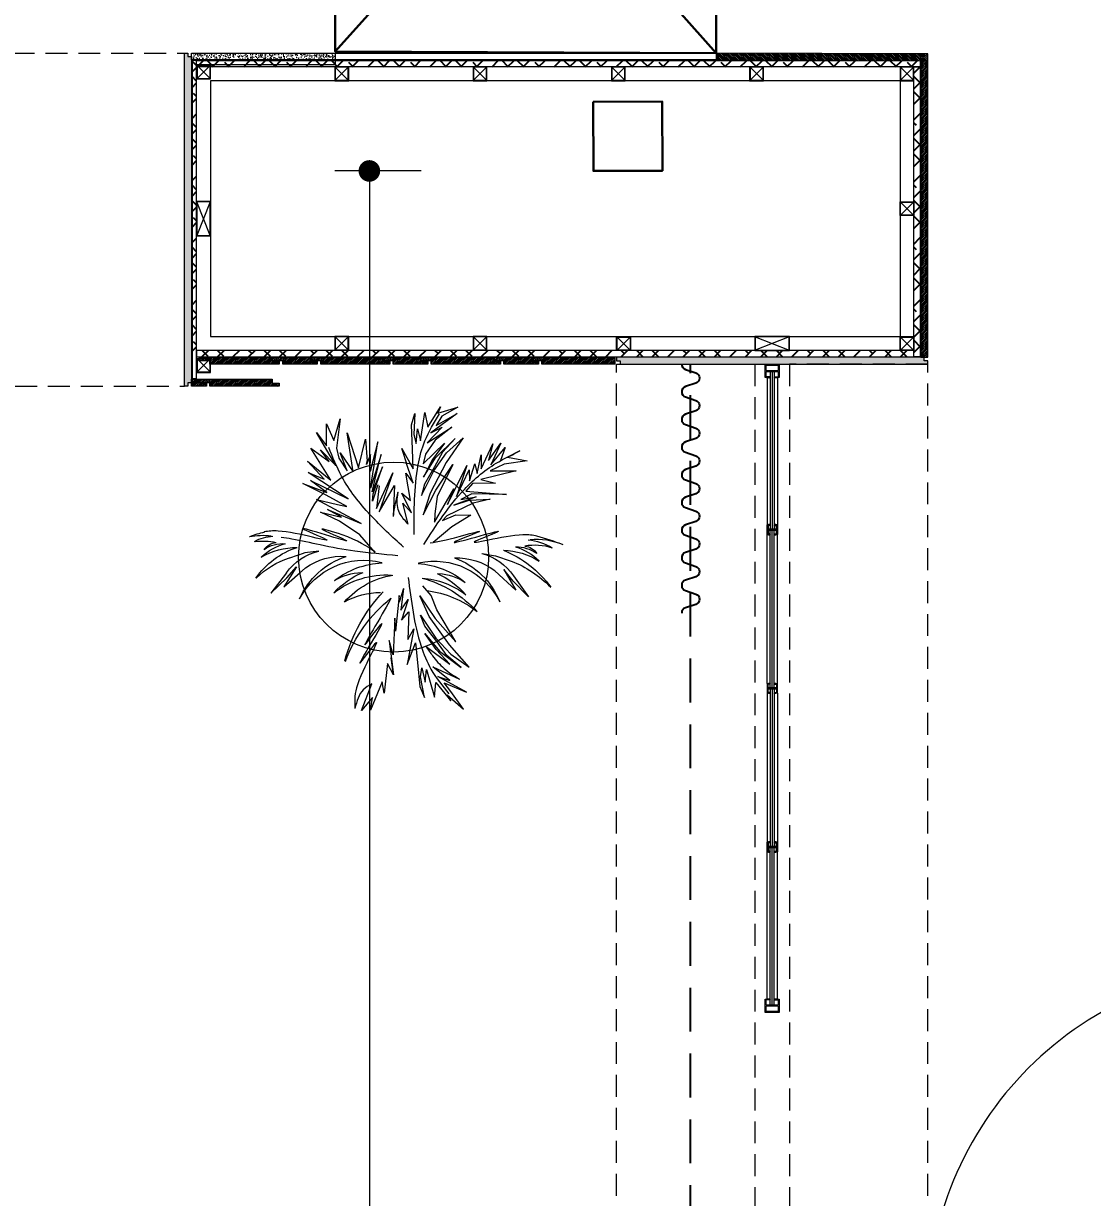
# Model space of a CAD drawing. Header units: centimetres. Extents: x 5488 to 20269, y -31398 to -19684.
# Drawn here: x 18247.1 to 18556.4, y -23378.7 to -23039 of the extents above; entities that cross this region are included whole.
import ezdxf

# ---------------------------------------------------------------- set-up
doc = ezdxf.new("R2010")
doc.units = ezdxf.units.CM
doc.set_wipeout_variables(frame=1)
doc.header["$PDMODE"] = 1
doc.linetypes.add('HIDDEN', pattern=[9.525, 6.35, -3.175])
doc.linetypes.add('HIDDENX2', pattern=[19.05, 12.7, -6.35])
doc.layers.add('0-LNS-VLF-PERDE', color=10, linetype='Continuous')
doc.layers.add('xxx_Auto_Kaplama_Alcipan Tarama', color=250, linetype='Continuous')
for name, color, linetype, lineweight in [('CRC_olcu_dıs', 201, 'Continuous', 20), ('xxx_Auto_DIMENSION_INTERIOR', 33, 'Continuous', 0), ('xxx_Auto_Dograma_Metal', 157, 'Continuous', 0), ('xxx_Auto_Duvar_Alcipan', 51, 'Continuous', 0), ('xxx_Auto_Duvar_Duvar Plan Kesit', 7, 'Continuous', 30), ('xxx_Auto_Element_Dograma Cam', 140, 'Continuous', 9), ('xxx_Auto_Element_Dograma Metal', 211, 'Continuous', 20), ('xxx_Auto_Kaplama_Ahşap', 34, 'Continuous', 0), ('xxx_Auto_Kaplama_Ahşap Tarama', 16, 'Continuous', 5), ('xxx_Auto_Kaplama_Doğal Taş', 43, 'Continuous', 13), ('xxx_Auto_Kaplama_Mermer', 43, 'Continuous', 13), ('xxx_Auto_Kaplama_Siva Sap', 253, 'Continuous', 13), ('xxx_Auto_Konstruksiyon_Metal', 141, 'Continuous', 0), ('xxx_Auto_Merdiven_Merdiven', 163, 'Continuous', 15), ('xxx_Auto_Mobilya_Ahsap', 34, 'Continuous', 20), ('xxx_Auto_Tasiyici_Betonarme', 1, 'Continuous', 30), ('xxx_Auto_Tefris_Silik', 252, 'Continuous', 13), ('xxx_Auto_Tefris_Tefris', 32, 'Continuous', 15)]:
    doc.layers.add(name, color=color, linetype=linetype, lineweight=lineweight)
doc.layers.add('wipeout', color=7, linetype='Continuous', true_color=0xffffff)
doc.layers.add('xxx_Auto_Kaplama_Mermer Tarama', color=7, linetype='Continuous', lineweight=0, true_color=0xadadad)
doc.layers.add('xxx_Auto_LANDSCAPE', color=7, linetype='Continuous', lineweight=0, true_color=0x496639)
doc.styles.add('AUTOBAN', font='')
doc.styles.get('AUTOBAN').set_extended_font_data('Helvetica Normal Tr')
doc.dimstyles.new('AUTO_DIM_1-50', dxfattribs={"dimtxt": 10, "dimasz": 6.25, "dimexe": 10, "dimexo": 10, "dimgap": 5, "dimtad": 1, "dimdec": 0, "dimzin": 0, "dimdsep": 46, "dimtxsty": 'AUTOBAN', "dimblk": 'DOT', "dimcen": 5, "dimclrd": 256, "dimclre": 256, "dimclrt": 256, "dimadec": 0, "dimazin": 0, "dimtfac": 1, "dimtdec": 0, "dimtix": 1, "dimtofl": 0, "dimtmove": 1, "dimatfit": 3, "dimfxl": 15, "dimfxlon": 1, "dimtolj": 1, "dimtzin": 0, "dimlwd": -1, "dimlwe": -1, "dimarcsym": 0})
pattern_1 = [(45, (12195.34834, -459.01832), (-0.2499999996, 0.2499999996), [])]

# ---------------------------------------------------------------- blocks, each defined once
blk = doc.blocks.new('A$Cb3d25d0a')
at = {"layer": 'xxx_Auto_Konstruksiyon_Metal', "lineweight": 20}
h = blk.add_hatch(color=256, dxfattribs=at)
h.dxf.hatch_style = 1
h.paths.add_polyline_path([(2, 2), (2, -2), (-2, -2), (-2, 2)])
h.paths.add_polyline_path([(1.88, 1.88), (-1.88, 1.88), (-1.88, -1.88), (1.88, -1.88)], flags=16)
for points in [[(2, -2), (2, 2), (-2, 2), (-2, -2)], [(1.88, -1.88), (1.88, 1.88), (-1.88, 1.88), (-1.88, -1.88)]]:
    blk.add_lwpolyline(points, close=True, dxfattribs=at)
for points in [[(1.88, -1.88), (-1.88, 1.88)], [(1.88, 1.88), (-1.88, -1.88)]]:
    blk.add_lwpolyline(points, dxfattribs=at)
blk = doc.blocks.new('*U70')
at = {"layer": 'xxx_Auto_Konstruksiyon_Metal', "color": 0}
blk.add_blockref('A$Cb3d25d0a', (0, 0), dxfattribs=at)
blk = doc.blocks.new('*U71')
at = {"layer": 'xxx_Auto_Kaplama_Ahşap', "color": 0, "linetype": 'ByBlock', "lineweight": -2, "transparency": 16777216}
blk.add_blockref('*U70', (0, 0), dxfattribs=at)
blk = doc.blocks.new('dograma_metal_orta')
at = {"layer": 'xxx_Auto_Element_Dograma Metal'}
for points in [[(-0.5, 1.5), (2.3, 1.5)], [(-0.3, -1.2), (0.75, -1.2), (0.75, 1.2), (-0.3, 1.2)], [(-0.3, 0.65), (-0.3, 0.65), (-0.3, 0.65), (-0.3, 1.2)], [(2.1, 1.2), (1.05, 1.2), (1.05, -1.2), (2.1, -1.2)], [(2.1, 0.65), (2.1, 0.65), (2.1, 0.65), (2.1, 1.2)], [(2.3, -1.5), (-0.5, -1.5)], [(-0.3, -0.65), (-0.3, -0.65), (-0.3, -0.65), (-0.3, -1.2)], [(2.1, -0.65), (2.1, -0.65), (2.1, -0.65), (2.1, -1.2)]]:
    blk.add_lwpolyline(points, dxfattribs=at)
for centre, radius, start, end in [((4.24, 0.52), 4.84, 168.2942, 178.3809), ((-0.45, 0.84), 0.24, 230.6527, 307.686), ((2.25, 0.84), 0.24, 232.314, 309.3473), ((-2.44, 0.52), 4.84, 1.6191, 11.7058), ((-0.45, -0.84), 0.24, 52.3134, 129.3468), ((4.24, -0.52), 4.84, 181.6185, 191.7052), ((2.25, -0.84), 0.24, 50.6532, 127.6866), ((-2.44, -0.52), 4.84, 348.2945, 358.3815)]:
    blk.add_arc(centre, radius, start, end, dxfattribs=at)
blk = doc.blocks.new('gizliprofil_e')
at = {"layer": 'xxx_Auto_Element_Dograma Metal'}
for p, q in [((0.05, -2.3), (0.05, 1.1)), ((0.35, -2.3), (0.35, 1.1))]:
    blk.add_line(p, q, dxfattribs=at)
for points in [[(-1.7, -2.6), (2.2, -2.6), (2.2, 1.4), (-1.7, 1.4)], [(-1.5, 0.05), (-1.5, 0.05), (-1.5, 0.05), (-1.5, 1.1)], [(0.05, 1.1), (-1.5, 1.1)], [(0.35, -2.3), (1.9, -2.3), (1.9, 1.1), (0.35, 1.1)], [(-1.5, -1.25), (-1.5, -1.25), (-1.5, -1.25), (-1.5, -2.3)], [(-1.5, -2.3), (0.05, -2.3)]]:
    blk.add_lwpolyline(points, dxfattribs=at)
for centre, radius, start, end in [((3.52, 0.34), 5.32, 168.5228, 183.0808), ((-1.65, 0.24), 0.24, 230.6527, 307.686), ((2.75, -1.6), 4.56, 175.6886, 192.7072), ((-1.65, -1.44), 0.24, 52.3134, 129.3468)]:
    blk.add_arc(centre, radius, start, end, dxfattribs=at)
blk = doc.blocks.new('*U72')
at = {"layer": 'xxx_Auto_Konstruksiyon_Metal', "color": 0}
blk.add_blockref('A$Cb3d25d0a', (0, 0), dxfattribs=at)
blk = doc.blocks.new('*U73')
at = {"layer": 'xxx_Auto_Kaplama_Ahşap', "color": 0, "linetype": 'ByBlock', "lineweight": -2, "transparency": 16777216}
blk.add_blockref('*U72', (0, 0), dxfattribs=at)
blk = doc.blocks.new('4X10 PROFİL')
at = {"layer": 'xxx_Auto_Konstruksiyon_Metal'}
h = blk.add_hatch(color=256, dxfattribs=at)
h.dxf.hatch_style = 1
h.paths.add_polyline_path([(6769.8, -31068.3), (6669.8, -31068.3), (6669.8, -31108.3), (6769.8, -31108.3)])
h.paths.add_polyline_path([(6768.8, -31107.3), (6670.8, -31107.3), (6670.8, -31069.3), (6768.8, -31069.3)], flags=16)
for p, q in [((6670.8, -31069.3), (6768.8, -31107.3)), ((6768.8, -31069.3), (6670.8, -31107.3))]:
    blk.add_line(p, q, dxfattribs=at)
for points in [[(6669.8, -31068.3), (6769.8, -31068.3), (6769.8, -31108.3), (6669.8, -31108.3)], [(6670.8, -31069.3), (6768.8, -31069.3), (6768.8, -31107.3), (6670.8, -31107.3)]]:
    blk.add_lwpolyline(points, close=True, dxfattribs=at)
blk = doc.blocks.new('dkm_20_20')
at = {"layer": 'xxx_Auto_Tasiyici_Betonarme'}
blk.add_lwpolyline([(-10, 10), (10, 10), (10, -10), (-10, -10)], close=True, dxfattribs=at)
blk = doc.blocks.new('*U54')
at = {"layer": '0-LNS-VLF-PERDE', "ltscale": 4}
blk.add_lwpolyline([(654.28, 3.42, -0.322823), (652.78, 4.5), (651.78, 7.5, 0.720759), (648.78, 7.5), (647.78, 4.5, -0.720759), (644.78, 4.5), (643.78, 7.5, 0.322823), (642.28, 8.58, 0.322823), (640.78, 7.5), (639.78, 4.5, -0.720759), (636.78, 4.5), (635.78, 7.5, 0.720759), (632.78, 7.5), (631.78, 4.5, -0.720759), (628.78, 4.5), (627.78, 7.5, 0.322823), (626.28, 8.58, 0.322823), (624.78, 7.5), (623.78, 4.5, -0.720759), (620.78, 4.5), (619.78, 7.5, 0.720759), (616.78, 7.5), (615.78, 4.5, -0.720759), (612.78, 4.5), (611.78, 7.5, 0.322823), (610.28, 8.58, 0.322823), (608.78, 7.5), (607.78, 4.5, -0.720759), (604.78, 4.5), (603.78, 7.5, 0.720759), (600.78, 7.5), (599.78, 4.5, -0.322823), (598.28, 3.42, -0.322823), (596.78, 4.5), (595.78, 7.5, 0.720759), (592.78, 7.5), (591.78, 4.5, -0.720759), (588.78, 4.5), (587.78, 7.5, 0.322823), (586.28, 8.58, 0.322823), (584.78, 7.5), (583.78, 4.5, -0.322823), (582.28, 3.42, -0.322823)], format="xyb", dxfattribs=at)
at = {"layer": '0-LNS-VLF-PERDE', "linetype": 'HIDDENX2'}
blk.add_lwpolyline([(-167.48, 6), (654.28, 6)], dxfattribs=at)
blk = doc.blocks.new('palm_plan')
at = {"color": 0}
for p, q in [((-46.84, 87.45), (-62.2, 94.74)), ((-62.2, 94.74), (-52.98, 84)), ((-35.71, 74.41), (-52.98, 98.96)), ((-52.98, 98.96), (-46.84, 87.45)), ((-23.8, 73.26), (-39.93, 97.81)), ((-39.93, 97.81), (-36.47, 80.55)), ((-22.27, 78.25), (-29.56, 95.89)), ((-29.56, 95.89), (-23.8, 73.26)), ((-21.88, 91.67), (-22.27, 78.25)), ((-16.13, 54.85), (-21.88, 91.67)), ((-12.29, 92.06), (-13.82, 72.11)), ((-11.52, 71.73), (-12.29, 92.06)), ((-52.98, 84), (-70.26, 86.69)), ((-70.26, 86.69), (-48.38, 79.78)), ((-36.47, 80.55), (-41.85, 90.52)), ((-41.85, 90.52), (-35.71, 74.41)), ((-13.82, 72.11), (-16.89, 87.45)), ((-16.89, 87.45), (-16.13, 54.85)), ((-36.86, 60.22), (-62.58, 77.1)), ((-62.58, 77.1), (-41.47, 57.53)), ((-48.38, 79.78), (-41.85, 74.79)), ((-35.71, 64.82), (-46.07, 75.56)), ((-46.07, 75.56), (-36.86, 60.22)), ((-41.85, 74.79), (-35.71, 64.82)), ((-5.38, 77.1), (-8.83, 60.6)), ((-3.07, 37.59), (-5.38, 77.1)), ((36.16, 67.82), (44.9, 77.21)), ((-10.37, 53.31), (-11.52, 71.73)), ((-1.92, 65.97), (-3.07, 37.59)), ((-1.15, 53.7), (-1.92, 65.97)), ((2.3, 70.19), (-1.15, 53.7)), ((2.3, 53.7), (2.3, 70.19)), ((30.3, 58.6), (36.16, 67.82)), ((-41.47, 57.53), (-64.12, 62.14)), ((-64.12, 62.14), (-49.14, 53.7)), ((-8.83, 60.6), (-10.37, 53.31)), ((-30.97, 42.55), (-66.37, 52.44)), ((-66.37, 52.44), (-42.77, 48.25)), ((-29.07, 40.27), (-58.37, 45.97)), ((-58.37, 45.97), (-30.97, 42.55)), ((-42.77, 48.25), (-54.95, 53.58)), ((-54.95, 53.58), (-46.58, 53.2)), ((-46.58, 53.2), (-50, 53.96)), ((5.38, 34.9), (2.3, 53.7)), ((-27.93, 38.75), (-50, 41.03)), ((-50, 41.03), (-29.07, 40.27)), ((-35.92, 38.37), (-22.6, 36.85)), ((-35.44, 37.1), (-18.55, 31.73)), ((-22.6, 36.85), (-27.93, 38.75)), ((-80.73, 22.52), (-102.23, 28.66)), ((-102.23, 28.66), (-93.02, 21.76)), ((-89.18, 34.03), (-98.39, 35.56)), ((-98.39, 35.56), (-83.04, 29.43)), ((-72.29, 25.59), (-89.18, 34.03)), ((-77.66, 24.82), (-88.41, 28.66)), ((-88.41, 28.66), (-80.73, 22.52)), ((-83.04, 29.43), (-77.66, 24.82)), ((-48.49, 14.09), (-69.22, 33.26)), ((-69.22, 33.26), (-58.47, 18.69)), ((-18.55, 31.73), (-49.26, 31.73)), ((-49.26, 31.73), (-17.01, 28.66)), ((-17.01, 28.66), (-40.81, 26.36)), ((13.05, 18.41), (5.38, 34.9)), ((-106.07, 19.45), (-116.82, 7.18)), ((-93.02, 21.76), (-111.44, 19.45)), ((-111.44, 19.45), (-106.07, 19.45)), ((-58.47, 18.69), (-72.29, 25.59)), ((-35.44, 10.25), (-53.09, 22.52)), ((-53.09, 22.52), (-48.49, 14.09)), ((-40.81, 26.36), (-18.36, 17.24)), ((-26.99, 5.65), (-37.74, 18.69)), ((-37.74, 18.69), (-35.44, 10.25)), ((-116.82, 7.18), (-105.3, 15.62)), ((-112.21, 5.65), (-89.95, 17.92)), ((-96.86, 16.39), (-112.21, 5.65)), ((-105.3, 15.62), (-96.86, 16.39)), ((-81.5, 17.15), (-100.69, 4.88)), ((-100.69, 4.88), (-86.11, 12.55)), ((-89.95, 17.92), (-97.62, 11.78)), ((-97.62, 11.78), (-81.5, 17.15)), ((-65.38, 13.32), (-86.88, 4.88)), ((-86.11, 12.55), (-73.06, 14.85)), ((-73.06, 14.85), (-65.38, 13.32)), ((-17.78, 4.11), (-30.83, 14.85)), ((-30.83, 14.85), (-26.99, 5.65)), ((-80.73, 0.28), (-96.86, -6.62)), ((-73.82, 6.42), (-93.78, -1.25)), ((-93.78, -1.25), (-79.97, 3.35)), ((-86.88, 4.88), (-71.52, 7.95)), ((-63.84, 3.35), (-80.73, 0.28)), ((-79.97, 3.35), (-66.91, 4.11)), ((-56.17, 8.72), (-73.82, 6.42)), ((-71.52, 7.95), (-56.17, 8.72)), ((-66.91, 4.11), (-51.56, 5.65)), ((-42.35, 4.11), (-63.84, 3.35)), ((-51.56, 5.65), (-42.35, 4.11)), ((-96.86, -6.62), (-73.82, -2.79)), ((-50.79, -4.32), (-74.59, -8.16)), ((-74.59, -8.16), (-46.95, -7.39)), ((-73.82, -2.79), (-46.95, -1.25)), ((-29.29, -3.56), (-50.79, -4.32)), ((-46.95, -1.25), (-29.29, -3.56)), ((-46.95, -7.39), (-33.9, -11.23)), ((-44.65, -17.36), (-78.43, -18.13)), ((-78.43, -18.13), (-53.09, -21.2)), ((-27.71, -13.75), (-57.7, -16.59)), ((-57.7, -16.59), (-44.65, -17.36)), ((-33.9, -11.23), (-27.71, -13.75)), ((29.25, -13.53), (45.37, -18.59)), ((29.25, -13.53), (40.16, -14.9)), ((40.16, -14.9), (35.5, -12.77)), ((35.5, -12.77), (62.01, -21.59)), ((62.01, -21.59), (53.08, -16.94)), ((53.08, -16.94), (79.49, -27.71)), ((-76.13, -28.1), (-90.71, -25.03)), ((-90.71, -25.03), (-80.73, -29.63)), ((-68.45, -25.03), (-82.27, -23.5)), ((-82.27, -23.5), (-76.13, -28.1)), ((-53.09, -21.2), (-76.13, -21.2)), ((-76.13, -21.2), (-68.45, -25.03)), ((-60, -25.8), (-70.75, -55.71)), ((-67.68, -28.1), (-60, -25.8)), ((-60, -31.17), (-52.33, -25.03)), ((-59.24, -35), (-46.18, -21.96)), ((-52.33, -25.03), (-59.24, -35)), ((-46.18, -21.96), (-54.63, -31.17)), ((-53.86, -35), (-36.2, -20.43)), ((-40.04, -26.57), (-44.65, -37.3)), ((-31.6, -18.9), (-40.04, -26.57)), ((-36.2, -20.43), (-31.6, -18.9)), ((-30.11, -27.61), (-12.86, -19.5)), ((25.22, -35.42), (20.93, -26.32)), ((40.7, -40.9), (29.12, -27.37)), ((29.12, -27.37), (40.23, -45.79)), ((45.37, -18.59), (35.57, -20.41)), ((35.57, -20.41), (52.36, -22.28)), ((52.36, -22.28), (44.04, -24.96)), ((44.04, -24.96), (63.97, -33.04)), ((79.49, -27.71), (70.84, -20.24)), ((70.84, -20.24), (93.51, -34.47)), ((93.51, -34.47), (82.18, -27.35)), ((93.51, -34.47), (87.39, -26.64)), ((87.39, -26.64), (109.62, -33.92)), ((129.23, -23.51), (107.01, -21.95)), ((116.39, -26.98), (129.23, -23.51)), ((126.11, -29.76), (116.39, -26.98)), ((-89.18, -31.93), (-105.3, -35)), ((-105.3, -35), (-86.88, -35)), ((-86.88, -35), (-103.77, -39.6)), ((-80.73, -29.63), (-102.23, -29.63)), ((-102.23, -29.63), (-89.18, -31.93)), ((-91.48, -44.21), (-82.27, -36.54)), ((-90.71, -54.94), (-73.06, -32.7)), ((-82.27, -36.54), (-90.71, -54.94)), ((-75.36, -44.21), (-67.68, -28.1)), ((-73.06, -32.7), (-75.36, -44.21)), ((-70.75, -55.71), (-60, -31.17)), ((-54.63, -31.17), (-62.31, -45.74)), ((-62.31, -45.74), (-53.86, -35)), ((-44.65, -37.3), (-30.11, -27.61)), ((33.49, -43.95), (25.22, -35.42)), ((49, -40.98), (42.68, -34.1)), ((42.68, -34.1), (53.79, -52.52)), ((63.97, -33.04), (54.38, -33.8)), ((54.38, -33.8), (81.77, -40.67)), ((109.62, -33.92), (102.15, -28.72)), ((102.15, -28.72), (126.11, -29.76)), ((-93.02, -40.37), (-106.07, -51.11)), ((-106.07, -51.11), (-97.62, -44.21)), ((-103.77, -39.6), (-93.02, -40.37)), ((-97.62, -44.21), (-101.46, -59.55)), ((-101.46, -59.55), (-91.48, -44.21)), ((50.03, -67.81), (33.49, -43.95)), ((54.11, -64.23), (40.7, -40.9)), ((56.11, -54.67), (49, -40.98)), ((61.84, -56.44), (54.09, -43.16)), ((54.09, -43.16), (61.81, -59.2)), ((81.77, -40.67), (63.69, -39.64)), ((63.69, -39.64), (77.03, -47.43)), ((40.23, -45.79), (50.03, -67.81)), ((53.79, -52.52), (60.45, -68.34)), ((62.6, -66.02), (56.11, -54.67)), ((62.98, -48.36), (67.67, -70.97)), ((77.03, -47.43), (93.33, -56.96)), ((86.12, -54.34), (79.33, -52.35)), ((79.33, -52.35), (88.41, -59.26)), ((99.65, -63.84), (86.12, -54.34)), ((-21.11, -57.48), (-24, -68.02)), ((61.81, -59.2), (66.31, -80.11)), ((67.67, -70.97), (61.84, -56.44)), ((79.32, -76.19), (75, -59.76)), ((75, -59.76), (75.22, -82.54)), ((88.41, -59.26), (79.08, -56.18)), ((79.08, -56.18), (95.97, -70.83)), ((93.33, -56.96), (99.65, -63.84)), ((-24, -68.02), (-25.08, -80.8)), ((63.49, -85.62), (54.11, -64.23)), ((60.45, -68.34), (63.49, -85.62)), ((66.31, -80.11), (62.6, -66.02)), ((80.26, -66.41), (79.32, -76.19)), ((82.16, -91.76), (80.26, -66.41)), ((82.76, -73.04), (82.16, -91.76)), ((86.73, -80.53), (82.76, -73.04)), ((95.97, -70.83), (85.15, -66.89)), ((85.15, -66.89), (93.3, -83.57)), ((95.03, -95.31), (86.73, -80.53)), ((93.3, -83.57), (90.36, -79.07)), ((90.36, -79.07), (95.03, -95.31))]:
    blk.add_line(p, q, dxfattribs=at)
for points in [[(56.14, 74.49), (75.63, 78.86), (59.72, 72.5), (48.59, 69.33), (66.88, 71.71), (46.6, 62.55)], [(-15.51, -87.3), (-5.65, -104.67), (-11.63, -88.62), (-16.76, -78.24), (-6.23, -93.38), (-13.08, -72.21)]]:
    blk.add_lwpolyline(points, dxfattribs=at)
for centre, radius, start, end in [((99.17, 53.3), 81.81, 133.81944, 142.41499), ((82.98, 82.64), 50.1, 143.6631, 162.87038), ((64.92, 79.92), 34.25, 126.95285, 151.86942), ((90.53, 79.14), 53.98, 149.04253, 166.44838), ((85.76, 51.52), 56.24, 125.181, 155.21391), ((80.37, 33.28), 61.93, 99.57062, 137.52091), ((69.12, 57.69), 42.79, 111.98001, 140.92778), ((59.95, 75.91), 25.52, 120.68228, 159.65167), ((49.47, 85.09), 13.11, 100.6314, 149.19483), ((92.71, 33.32), 65.05, 110.59419, 137.49724), ((64.52, 31.9), 43.41, 101.12715, 142.03804), ((73.53, 0.03), 56.68, 93.0923, 169.43104), ((69.91, 20.84), 47.78, 119.2037, 159.35603), ((68.76, -2.86), 59.51, 88.35274, 137.05741), ((75.71, -19.74), 64.86, 117.24824, 152.69594), ((71.95, 0.37), 45.64, 124.63013, 152.18172), ((85.89, -24.6), 66.7, 117.57029, 159.02957), ((77.24, -30.93), 69.13, 108.74819, 132.00795), ((75.42, -36.07), 62.46, 106.29112, 146.55726), ((89.12, -20.29), 54.1, 125.24331, 156.33285), ((77.98, -118.6), 124.94, 80.11436, 108.49853), ((90.77, -108.29), 112.52, 85.42798, 116.71611), ((51.32, -50.14), 56.68, 142.79498, 219.13373), ((67.42, -38.46), 64.86, 159.53008, 194.97778), ((72.58, -45.48), 60.92, 158.59015, 193.41286), ((103.98, -38.38), 89.4, 170.25724, 202.88355), ((50, -49.19), 45.64, 160.04431, 187.5959), ((76.73, -32.07), 69.13, 180.21807, 203.47783), ((97.56, -54.6), 78.17, 162.32522, 193.71765), ((33.47, -61.44), 47.78, 152.87, 193.02233), ((50.25, -44.67), 59.51, 175.16861, 223.87329), ((21.66, -64.88), 43.41, 170.18799, 211.09887), ((21.4, -93.79), 56.24, 157.01211, 187.04502), ((54.53, -75.84), 85, 177.29514, 209.19575), ((-14, -91.07), 25.52, 152.57436, 191.54374), ((5.65, -85.62), 42.79, 171.29824, 200.24601), ((62.27, -86.14), 87.67, 176.46895, 200.82085), ((-1.59, -113.58), 52.23, 149.5519, 178.13356), ((200.52, -129.14), 254.9, 171.27038, 176.11868), ((2.24, -101.23), 50.49, 162.36513, 184.77305), ((-5.72, -110.21), 42.63, 144.61489, 173.56583), ((-27.84, -89.48), 13.11, 163.0312, 211.59462)]:
    blk.add_arc(centre, radius, start, end, dxfattribs=at)
for points in [[(12.54, 18.56), (11.25, 47.52), (13.83, 63.6), (13.83, 42.37), (19.63, 77.12), (19.63, 57.81), (29.29, 93.85), (34.44, 103.5)], [(0, 0), (-12.02, 33.89), (-30.06, 66.92), (-46.37, 85.36)], [(7.87, 1.31), (18.64, 33.22), (25.57, 59.75), (30.57, 81.66), (32.88, 89.74)], [(-12.4, -3.56), (-63.08, 16.39), (-82.27, 19.45), (-106.07, 17.92)], [(-17.78, 4.11), (-22.26, 12.87), (-31.96, 20.07), (-37.05, 21.73), (-25.27, 19.36), (-18.36, 17.24)], [(40.19, -7.78), (65.46, -5.69), (81.71, -4.5), (61.04, -9.39), (96.2, -7.03), (77.41, -11.47), (114.7, -12.58), (129.93, -18.14)], [(-8.57, -13.53), (-60.77, -24.26), (-91.48, -39.6), (-102.23, -48.04)], [(-11.67, -17.51), (-25.7, -35.93), (-35.89, -48.65), (-20.16, -34.38), (-42, -62.03), (-27.7, -49.05), (-47.89, -80.43), (-51.58, -90.73)], [(19.89, -13.23), (64.29, -44.75), (77.35, -59.14), (89.08, -79.91)], [(107.01, -21.95), (113.96, -17.96), (129.93, -18.14)], [(62.98, -48.36), (67.38, -55.92), (72.6, -68.22), (75.22, -82.54)]]:
    blk.add_spline(points, degree=3, dxfattribs=at)
blk = doc.blocks.new('A$C21533CF2')
blk.add_wipeout([(74.13, 39.49), (75.2, 40.42), (76.21, 41.4), (77.18, 42.44), (78.09, 43.52), (78.94, 44.65), (79.73, 45.82), (80.45, 47.03), (81.12, 48.28), (81.71, 49.57), (82.24, 50.88), (82.7, 52.21), (83.09, 53.57), (83.41, 54.95), (83.65, 56.34), (83.82, 57.75), (83.92, 59.16), (83.94, 60.57), (83.89, 61.99), (83.77, 63.39), (83.57, 64.79), (83.3, 66.18), (82.96, 67.55), (82.54, 68.91), (82.06, 70.23), (81.5, 71.54), (80.88, 72.81), (80.2, 74.04), (79.45, 75.24), (78.63, 76.4), (77.76, 77.51), (76.83, 78.58), (75.85, 79.6), (74.82, 80.56), (73.73, 81.47), (72.6, 82.32), (71.43, 83.11), (70.22, 83.83), (68.97, 84.5), (67.69, 85.09), (66.37, 85.62), (65.04, 86.08), (63.68, 86.47), (62.3, 86.79), (60.91, 87.03), (59.5, 87.2), (58.09, 87.3), (56.68, 87.32), (55.27, 87.27), (53.86, 87.15), (52.46, 86.95), (51.07, 86.68), (49.7, 86.34), (48.35, 85.92), (47.02, 85.44), (45.72, 84.89), (44.45, 84.26), (43.21, 83.58), (42.01, 82.83), (40.85, 82.02), (39.74, 81.14), (38.67, 80.22), (37.66, 79.23), (36.69, 78.2), (35.78, 77.11), (34.93, 75.98), (34.14, 74.81), (33.42, 73.6), (32.75, 72.35), (32.16, 71.07), (31.63, 69.76), (31.17, 68.42), (30.78, 67.06), (30.46, 65.68), (30.22, 64.29), (30.05, 62.89), (29.95, 61.47), (29.93, 60.06), (29.98, 58.65), (30.1, 57.24), (30.3, 55.84), (30.57, 54.45), (30.91, 53.08), (31.33, 51.73), (31.81, 50.4), (32.37, 49.1), (32.99, 47.83), (33.67, 46.59), (34.42, 45.39), (35.24, 44.23), (36.11, 43.12), (37.04, 42.05), (38.02, 41.04), (39.05, 40.07), (40.14, 39.17), (41.27, 38.32), (42.44, 37.53), (43.65, 36.8), (44.9, 36.14), (46.18, 35.54), (47.5, 35.01), (48.83, 34.55), (50.19, 34.16), (51.57, 33.85), (52.96, 33.6), (54.37, 33.43), (55.78, 33.33), (57.19, 33.31), (58.6, 33.36), (60.01, 33.48), (61.41, 33.68), (62.8, 33.95), (64.17, 34.3), (65.52, 34.71), (66.85, 35.19), (68.15, 35.75), (69.42, 36.37), (70.66, 37.06), (71.86, 37.81), (73.02, 38.62)]).dxf.layer = 'wipeout'
at = {"layer": 'xxx_Auto_Tefris_Tefris'}
blk.add_circle((56.93, 60.32), 27, dxfattribs=at)
at = {"layer": 'xxx_Auto_LANDSCAPE', "xscale": -0.364783083416274, "yscale": 0.364783083416274, "zscale": 0.3647830834162722, "rotation": 328.9633282841189}
blk.add_blockref('palm_plan', (59.41, 57.23), dxfattribs=at)
blk = doc.blocks.new('_DOT')
at = {"color": 0, "linetype": 'ByBlock', "lineweight": 0}
blk.add_line((-0.5, 0), (-1, 0), dxfattribs=at)
at = {"linetype": 'ByBlock', "lineweight": 0, "const_width": 0.5}
blk.add_lwpolyline([(-0.25, 0, 1), (0.25, 0, 1)], format="xyb", close=True, dxfattribs=at)
blk = doc.blocks.new('*D203')
at = {"layer": 'Defpoints', "color": 0, "transparency": 16777216}
for p in [(18411.95, -23081.67), (18347.15, -24012.29), (18408.38, -24012.29)]:
    blk.add_point(p, dxfattribs=at)
at = {"layer": 'xxx_Auto_Konstruksiyon_Metal', "transparency": 16777216}
for p, q in [((18362.15, -23081.67), (18337.15, -23081.67)), ((18347.15, -23087.92), (18347.15, -24006.04)), ((18362.15, -24012.29), (18337.15, -24012.29))]:
    blk.add_line(p, q, dxfattribs=at)
at = {"layer": 'xxx_Auto_Konstruksiyon_Metal', "transparency": 16777216, "xscale": 6.25, "yscale": 6.25, "zscale": 6.25}
for p, rotation in [((18347.15, -23081.67), 90), ((18347.15, -24012.29), 270)]:
    blk.add_blockref('_DOT', p, dxfattribs=dict(at, rotation=rotation))
at = {"layer": 'xxx_Auto_Konstruksiyon_Metal', "transparency": 16777216, "insert": (18337.15, -23546.98), "char_height": 10, "attachment_point": 5, "rotation": 90, "style": 'AUTOBAN'}
blk.add_mtext('\\A1;931', dxfattribs=at)
blk = doc.blocks.new('servis')
at = {"layer": 'xxx_Auto_Duvar_Duvar Plan Kesit', "color": 7}
blk.add_lwpolyline([(0, 0), (-0.0049, -1.2365), (-1.1065, -1.2322), (-1.1017, -0.0019)], close=True, dxfattribs=at)
for points in [[(0, 0), (-1.1065, -1.2322)], [(-1.1017, -0.0019), (-0.0049, -1.2365)]]:
    blk.add_lwpolyline(points, dxfattribs=at)

msp = doc.modelspace()

# ---------------------------------------------------------------- hatches: boundary and pattern name
at = {"layer": 'xxx_Auto_Kaplama_Ahşap Tarama'}
h = msp.add_hatch(dxfattribs=at)
h.set_pattern_fill('JIS_WOOD', color=256, scale=0.5, angle=270)
h.set_pattern_definition([(315, (20790.17565, -22780.8766), (0.25, 0.25), [])])
h.paths.add_polyline_path([(18508.68, -23047.8), (18508.68, -23049.77), (18447.45, -23049.56), (18447.45, -23047.59)])
h = msp.add_hatch(dxfattribs=at)
h.set_pattern_fill('JIS_WOOD', color=256, scale=0.5, angle=180)
h.set_pattern_definition([(225, (18775.60077, -25417.06554), (0.25, -0.25), [])])
h.paths.add_polyline_path([(18508.68, -23135.57), (18506.71, -23135.57), (18506.71, -23049.77), (18508.68, -23049.77)])
at = {"layer": 'xxx_Auto_Kaplama_Ahşap Tarama', "true_color": 0xcba65d}
h = msp.add_hatch(dxfattribs=at)
h.set_pattern_fill('JIS_WOOD', color=43, scale=0.5)
h.set_pattern_definition([(45, (12195.34834, -452.63796), (-0.2499999996, 0.2499999996), [])])
h.paths.add_polyline_path([(18301.04, -23136.57), (18298.04, -23136.57), (18298.04, -23135.57), (18308.8, -23135.57), (18319.08, -23135.57), (18319.08, -23136.67), (18321.04, -23136.67), (18321.04, -23137.57), (18301.04, -23137.57)])
h = msp.add_hatch(dxfattribs=at)
h.set_pattern_fill('JIS_WOOD', color=43, scale=0.5, angle=180)
h.set_pattern_definition([(225, (24349.65597, -45820.70856), (0.2499999996, -0.2499999996), [])])
h.paths.add_polyline_path([(18322.08, -23136.58), (18319.08, -23136.58), (18319.08, -23135.57), (18319.4, -23135.57), (18330.08, -23135.57), (18330.08, -23136.68), (18332.08, -23136.68), (18332.08, -23137.58), (18322.08, -23137.58)])
h = msp.add_hatch(dxfattribs=at)
h.set_pattern_fill('JIS_WOOD', color=43, scale=0.5, angle=180)
h.set_pattern_definition([(225, (24360.65352, -45820.71147), (0.2499999996, -0.2499999996), [])])
h.paths.add_polyline_path([(18333.08, -23136.57), (18330.08, -23136.58), (18330.08, -23135.57), (18330.4, -23135.57), (18351.08, -23135.57), (18351.08, -23136.68), (18353.08, -23136.68), (18353.08, -23137.58), (18333.08, -23137.58)])
h = msp.add_hatch(dxfattribs=at)
h.set_pattern_fill('JIS_WOOD', color=43, scale=0.5, angle=180)
h.set_pattern_definition([(225, (24381.6531, -45820.71265), (0.2499999996, -0.2499999996), [])])
h.paths.add_polyline_path([(18354.08, -23136.58), (18351.08, -23136.58), (18351.08, -23135.58), (18351.4, -23135.58), (18362.08, -23135.58), (18362.08, -23136.68), (18364.08, -23136.68), (18364.08, -23137.58), (18354.08, -23137.58)])
h = msp.add_hatch(dxfattribs=at)
h.set_pattern_fill('JIS_WOOD', color=43, scale=0.5, angle=180)
h.set_pattern_definition([(225, (24392.65067, -45820.71556), (0.2499999996, -0.2499999996), [])])
h.paths.add_polyline_path([(18365.08, -23136.58), (18362.08, -23136.58), (18362.08, -23135.58), (18362.4, -23135.58), (18383.08, -23135.58), (18383.08, -23136.68), (18385.08, -23136.68), (18385.08, -23137.58), (18365.08, -23137.58)])
h = msp.add_hatch(dxfattribs=at)
h.set_pattern_fill('JIS_WOOD', color=43, scale=0.5, angle=180)
h.set_pattern_definition([(225, (24413.65025, -45820.71674), (0.2499999996, -0.2499999996), [])])
h.paths.add_polyline_path([(18386.08, -23136.58), (18383.08, -23136.58), (18383.08, -23135.58), (18383.4, -23135.58), (18394.07, -23135.58), (18394.08, -23136.68), (18396.07, -23136.68), (18396.07, -23137.58), (18386.08, -23137.58)])
h = msp.add_hatch(dxfattribs=at)
h.set_pattern_fill('JIS_WOOD', color=43, scale=0.5, angle=180)
h.set_pattern_definition([(225, (24424.6478, -45820.71965), (0.2499999996, -0.2499999996), [])])
h.paths.add_polyline_path([(18397.07, -23136.58), (18394.07, -23136.58), (18394.07, -23135.58), (18394.39, -23135.58), (18418.18, -23135.58), (18418.18, -23137.58), (18397.07, -23137.58)])
at = {"layer": 'xxx_Auto_Kaplama_Alcipan Tarama'}
h = msp.add_hatch(dxfattribs=at)
h.set_pattern_fill('ANSI38', color=256)
h.set_pattern_definition([(45, (12195.3483, -452.638), (-2.24506403, 2.24506403), []), (135, (12195.3483, -452.638), (-6.7351921, 2.24506403), [7.9375, -4.7625])])
h.paths.add_polyline_path([(18295.87, -23135.38), (18297.17, -23135.38), (18297.17, -23133.58), (18297.17, -23133.58), (18297.17, -23135.38), (18504.67, -23135.43), (18504.67, -23133.63), (18297.17, -23133.58), (18297.17, -23135.38), (18297.17, -23135.38), (18297.17, -23133.57), (18297.17, -23133.57), (18297.17, -23129.57), (18297.17, -23051.56), (18297.17, -23051.56), (18297.17, -23049.76), (18297.17, -23049.76), (18297.17, -23051.56), (18506.51, -23051.57), (18506.51, -23049.77), (18297.17, -23049.76), (18297.17, -23051.56), (18297.17, -23051.56), (18297.17, -23049.76), (18295.87, -23049.76)])
h = msp.add_hatch(dxfattribs=at)
h.set_pattern_fill('ANSI38', color=256, angle=180)
h.set_pattern_definition([(225, (24401.9967, -45098.1635), (2.24506403, -2.24506403), []), (315, (24401.9967, -45098.1635), (6.7351921, -2.24506403), [7.9375, -4.7625])])
h.paths.add_polyline_path([(18504.68, -23051.57), (18506.51, -23051.57), (18506.53, -23135.43), (18504.67, -23135.43)])
at = {"layer": 'xxx_Auto_Kaplama_Mermer Tarama'}
h = msp.add_hatch(dxfattribs=at)
h.set_pattern_fill('AR-CONC', color=241, scale=0.01)
h.set_pattern_definition([(50, (10220.387, -1e-11), (1.82184669, -0.159390855), [0.1905, -2.0955]), (355, (10220.387, -1e-11), (-0.35243421, 1.91056845), [0.1524, -1.67640584]), (100.451445, (10220.5388, -0.0133), (1.46941247, 1.75117752), [0.16190009, -1.78090245]), (46.1842, (10220.387, 0.508), (2.7107904, -0.42042328), [0.28575, -3.14325]), (96.635558, (10220.6129, 0.473), (2.37404134, 2.47426125), [0.24285023, -2.67135608]), (351.184151, (10220.387, 0.508), (2.37404134, 2.47426125), [0.22859967, -2.51459732]), (21, (10220.641, 0.381), (1.51614391, -1.02265198), [0.1905, -2.0955]), (326, (10220.641, 0.381), (0.61802028, 1.84187966), [0.1524, -1.6764]), (71.451445, (10220.7673, 0.2958), (2.13416419, 0.81922769), [0.16190009, -1.78089938]), (37.5, (10220.38697, -1e-11), (0.030886033, 0.845550389), [0, -1.65608, 0, -1.7018, 0, -1.68275]), (7.5, (10220.387, -1e-11), (0.668196625, 1.001805748), [0, -0.97028, 0, -1.61798, 0, -0.64135]), (327.5, (10219.82055, -1e-11), (1.355905952, -0.05728744), [0, -0.635, 0, -1.9812, 0, -2.6289]), (317.5, (10219.5665, -1e-11), (1.481291814, 0.25426491), [0, -0.8255, 0, -1.31572, 0, -1.8669])])
h.paths.add_polyline_path([(18295.68, -23049.57), (18295.68, -23047.57), (18337.28, -23047.57), (18337.28, -23049.57)])
h = msp.add_hatch(dxfattribs=at)
h.set_pattern_fill('AR-CONC', color=241, scale=0.01, angle=90)
h.set_pattern_definition([(140, (2131.085, -29099.3425), (0.15939086, 1.82184669), [0.1905, -2.0955]), (85, (2131.085, -29099.3425), (-1.91056845, -0.35243421), [0.1524, -1.67640584]), (190.451445, (2131.0983, -29099.1907), (-1.75117752, 1.46941247), [0.16190009, -1.78090245]), (136.1842, (2130.577, -29099.3425), (0.42042328, 2.7107904), [0.28575, -3.14325]), (186.635558, (2130.612, -29099.1166), (-2.47426125, 2.37404134), [0.24285023, -2.6713561]), (81.184151, (2130.577, -29099.3425), (-2.47426125, 2.37404134), [0.22859967, -2.5145973]), (111, (2130.704, -29099.0885), (1.02265198, 1.51614391), [0.1905, -2.0955]), (56, (2130.704, -29099.0885), (-1.84187966, 0.61802028), [0.1524, -1.6764]), (161.451445, (2130.7892, -29098.9622), (-0.81922769, 2.1341642), [0.16190009, -1.78089938]), (127.5, (2131.085, -29099.3425), (-0.845550389, 0.030886033), [0, -1.65608, 0, -1.7018, 0, -1.68275]), (97.5, (2131.085, -29099.3425), (-1.00180575, 0.668196625), [0, -0.97028, 0, -1.61798, 0, -0.64135]), (57.5, (2131.085, -29099.9089), (0.05728744, 1.355905952), [0, -0.635, 0, -1.9812, 0, -2.6289]), (47.5, (2131.085, -29100.1629), (-0.25426491, 1.48129181), [0, -0.8255, 0, -1.31572, 0, -1.8669])])
edge = h.paths.add_edge_path()
edge.add_line((18419.68, -23137.57), (18508.68, -23137.57))
edge.add_line((18508.68, -23137.57), (18508.68, -23136.57))
edge.add_line((18508.68, -23136.57), (18507.68, -23136.57))
edge.add_line((18507.68, -23136.57), (18507.68, -23135.57))
edge.add_line((18507.68, -23135.57), (18418.68, -23135.57))
edge.add_line((18418.68, -23135.57), (18418.68, -23136.57))
edge.add_line((18418.68, -23136.57), (18419.68, -23136.57))
edge.add_line((18419.68, -23136.57), (18419.68, -23137.57))

# ---------------------------------------------------------------- linework, layer by layer
at = {"layer": 'xxx_Auto_DIMENSION_INTERIOR'}
msp.add_lwpolyline([(18295.68, -23087.57), (18295.68, -23097.57)], dxfattribs=at)
at = {"layer": 'xxx_Auto_Dograma_Metal'}
for p, q in [((18462.19, -23141.47), (18462.19, -23184.07)), ((18465.19, -23141.47), (18465.19, -23184.07)), ((18462.19, -23229.97), (18462.19, -23186.87)), ((18465.19, -23229.97), (18465.19, -23186.87)), ((18462.19, -23232.77), (18462.19, -23275.87)), ((18465.19, -23232.77), (18465.19, -23275.87)), ((18462.19, -23321.27), (18462.19, -23278.67)), ((18465.19, -23321.27), (18465.19, -23278.67))]:
    msp.add_line(p, q, dxfattribs=at)
at = {"layer": 'xxx_Auto_Duvar_Alcipan'}
msp.add_lwpolyline([(18297.17, -23049.76), (18337.28, -23049.76), (18337.28, -23051.01), (18297.17, -23051.01)], close=True, dxfattribs=at)
at = {"layer": 'xxx_Auto_Element_Dograma Cam'}
for p, q in [((18463.09, -23139.72), (18463.09, -23185.32)), ((18463.69, -23139.72), (18463.69, -23185.32)), ((18464.29, -23139.72), (18464.29, -23185.32)), ((18463.09, -23231.22), (18463.09, -23185.62)), ((18463.69, -23231.22), (18463.69, -23185.62)), ((18464.29, -23231.22), (18464.29, -23185.62)), ((18463.09, -23231.52), (18463.09, -23277.12)), ((18463.69, -23231.52), (18463.69, -23277.12)), ((18464.29, -23231.52), (18464.29, -23277.12)), ((18463.09, -23323.02), (18463.09, -23277.42)), ((18463.69, -23323.02), (18463.69, -23277.42)), ((18464.29, -23323.02), (18464.29, -23277.42))]:
    msp.add_line(p, q, dxfattribs=at)
at = {"layer": 'xxx_Auto_Kaplama_Ahşap'}
for points in [[(18447.45, -23047.59), (18447.45, -23049.56), (18508.68, -23049.77), (18508.68, -23047.8)], [(18508.68, -23049.77), (18506.71, -23049.77), (18506.71, -23135.57), (18508.68, -23135.57)], [(18301.04, -23136.57), (18298.04, -23136.57), (18298.04, -23135.57), (18308.8, -23135.57), (18319.08, -23135.57), (18319.08, -23136.67), (18321.04, -23136.67), (18321.04, -23137.57), (18301.04, -23137.57)], [(18322.08, -23136.58), (18319.08, -23136.58), (18319.08, -23135.57), (18319.4, -23135.57), (18330.08, -23135.57), (18330.08, -23136.68), (18332.08, -23136.68), (18332.08, -23137.58), (18322.08, -23137.58)], [(18333.08, -23136.57), (18330.08, -23136.58), (18330.08, -23135.57), (18330.4, -23135.57), (18351.08, -23135.57), (18351.08, -23136.68), (18353.08, -23136.68), (18353.08, -23137.58), (18333.08, -23137.58)], [(18354.08, -23136.58), (18351.08, -23136.58), (18351.08, -23135.58), (18351.4, -23135.58), (18362.08, -23135.58), (18362.08, -23136.68), (18364.08, -23136.68), (18364.08, -23137.58), (18354.08, -23137.58)], [(18365.08, -23136.58), (18362.08, -23136.58), (18362.08, -23135.58), (18362.4, -23135.58), (18383.08, -23135.58), (18383.08, -23136.68), (18385.08, -23136.68), (18385.08, -23137.58), (18365.08, -23137.58)], [(18386.08, -23136.58), (18383.08, -23136.58), (18383.08, -23135.58), (18383.4, -23135.58), (18394.07, -23135.58), (18394.08, -23136.68), (18396.07, -23136.68), (18396.07, -23137.58), (18386.08, -23137.58)], [(18397.07, -23136.58), (18394.07, -23136.58), (18394.07, -23135.58), (18394.39, -23135.58), (18418.18, -23135.58), (18418.18, -23137.58), (18397.07, -23137.58)]]:
    msp.add_lwpolyline(points, close=True, dxfattribs=at)
at = {"layer": 'xxx_Auto_Kaplama_Doğal Taş'}
msp.add_lwpolyline([(18295.68, -23049.57), (18295.68, -23047.57), (18447.45, -23047.57), (18447.45, -23049.57)], close=True, dxfattribs=at)
at = {"layer": 'xxx_Auto_Kaplama_Mermer'}
msp.add_lwpolyline([(18295.68, -23049.57), (18295.68, -23047.57), (18337.28, -23047.57), (18337.28, -23049.57)], close=True, dxfattribs=at)
msp.add_lwpolyline([(18419.68, -23137.57), (18508.68, -23137.57), (18508.68, -23136.57), (18507.68, -23136.57), (18507.68, -23135.57), (18418.68, -23135.57), (18418.68, -23136.57), (18419.68, -23136.57), (18419.68, -23137.57)], dxfattribs=at)
at = {"layer": 'xxx_Auto_Kaplama_Siva Sap'}
for points in [[(18506.51, -23049.77), (18506.51, -23051.57), (18297.17, -23051.56), (18297.17, -23049.76)], [(18506.53, -23135.43), (18504.67, -23135.43), (18504.68, -23051.57), (18506.51, -23051.57)], [(18504.67, -23135.43), (18504.67, -23133.63), (18297.17, -23133.58), (18297.17, -23135.38)]]:
    msp.add_lwpolyline(points, close=True, dxfattribs=at)
at = {"layer": 'xxx_Auto_Konstruksiyon_Metal'}
msp.add_line((18500.68, -23055.57), (18500.67, -23129.61), dxfattribs=at)
msp.add_lwpolyline([(18504.68, -23055.57), (18301.17, -23055.57), (18301.17, -23129.57), (18500.68, -23129.61)], dxfattribs=at)
at = {"layer": 'xxx_Auto_Merdiven_Merdiven'}
msp.add_lwpolyline([(18908.6, -23311.91), (18608.57, -23311.91, 0.414214), (18508.57, -23411.91), (18508.57, -23957.56)], format="xyb", dxfattribs=at)
at = {"layer": 'xxx_Auto_Tefris_Silik', "linetype": 'HIDDEN'}
msp.add_lwpolyline([(17681.94, -23047.57), (18293.78, -23047.57)], dxfattribs=at)
for points in [[(18418.68, -23137.57), (18458.68, -23137.57), (18458.68, -23959.17), (18418.68, -23959.17)], [(18468.68, -23959.17), (18508.68, -23959.17), (18508.68, -23137.57), (18468.68, -23137.57)]]:
    msp.add_lwpolyline(points, close=True, dxfattribs=at)

# ---------------------------------------------------------------- block references
at = {"xscale": 100.0000000000002, "yscale": 100.0000000000002, "zscale": 100.0000000000002}
msp.add_blockref('servis', (18447.94, -22923.93), dxfattribs=at)
at = {"xscale": -1}
for name, p, rotation in [('*U54', (18434.09, -23791.85), 270), ('gizliprofil_e', (18464.29, -23139.77), 270), ('gizliprofil_e', (18463.09, -23322.98), 90)]:
    msp.add_blockref(name, p, dxfattribs=dict(at, rotation=rotation))
at = {"layer": 'CRC_olcu_dıs', "rotation": 0.217150985677557}
msp.add_blockref('dkm_20_20', (18421.91, -23071.63), dxfattribs=at)
at = {"layer": 'xxx_Auto_Kaplama_Ahşap', "xscale": -1}
for name, p in [('*U71', (18502.68, -23092.59)), ('*U73', (18502.68, -23092.59)), ('*U71', (18420.68, -23131.61)), ('*U73', (18420.68, -23131.61)), ('*U71', (18502.68, -23131.61)), ('*U73', (18502.68, -23131.61))]:
    msp.add_blockref(name, p, dxfattribs=at)
at = {"layer": 'xxx_Auto_Kaplama_Ahşap Tarama'}
for p, rotation in [((18463.69, -23186.37), 90), ((18463.69, -23276.37), 270)]:
    msp.add_blockref('dograma_metal_orta', p, dxfattribs=dict(at, rotation=rotation))
at = {"layer": 'xxx_Auto_Kaplama_Ahşap Tarama', "xscale": -1}
for p, rotation in [((18463.69, -23184.57), 90), ((18463.69, -23232.27), 270), ((18463.69, -23278.17), 270)]:
    msp.add_blockref('dograma_metal_orta', p, dxfattribs=dict(at, rotation=rotation))
at = {"layer": 'xxx_Auto_Konstruksiyon_Metal'}
msp.add_blockref('A$Cb3d25d0a', (18299.17, -23053.01), dxfattribs=at)
at = {"layer": 'xxx_Auto_Konstruksiyon_Metal', "color": 0}
for p in [(18339.17, -23053.57), (18379.17, -23053.57), (18419.17, -23053.57), (18459.17, -23053.57), (18502.68, -23053.57), (18339.17, -23131.57), (18379.17, -23131.57)]:
    msp.add_blockref('A$Cb3d25d0a', p, dxfattribs=at)
at = {"layer": 'xxx_Auto_Mobilya_Ahsap', "xscale": -0.1, "yscale": 0.1, "zscale": 0.1, "rotation": 270}
msp.add_blockref('4X10 PROFİL', (21408.01, -23767.46), dxfattribs=at)
at = {"layer": 'xxx_Auto_Mobilya_Ahsap', "xscale": -0.1, "yscale": 0.1, "zscale": 0.1}
msp.add_blockref('4X10 PROFİL', (19135.67, -20022.78), dxfattribs=at)

# ---------------------------------------------------------------- next in the draw order: block references
at = {"layer": 'xxx_Auto_Tefris_Tefris', "linetype": 'ByBlock', "xscale": 1.017866091454594, "yscale": 1.017866091454594, "zscale": 1.017866091454594, "rotation": 96.33665585716665}
msp.add_blockref('A$C21533CF2', (18421.59, -23244.2), dxfattribs=at)

# ---------------------------------------------------------------- next in the draw order: hatches: boundary and pattern name
at = {"layer": 'xxx_Auto_Kaplama_Ahşap Tarama', "true_color": 0xcba65d}
h = msp.add_hatch(dxfattribs=at)
h.set_pattern_fill('JIS_WOOD', color=43, scale=0.5)
h.set_pattern_definition(pattern_1)
h.paths.add_polyline_path([(18295.68, -23141.95), (18298.04, -23141.95), (18298.04, -23143.05), (18300.04, -23143.05), (18300.04, -23143.95), (18295.68, -23143.95)])
h = msp.add_hatch(dxfattribs=at)
h.set_pattern_fill('JIS_WOOD', color=43, scale=0.5)
h.set_pattern_definition(pattern_1)
h.paths.add_polyline_path([(18301.04, -23142.95), (18298.04, -23142.95), (18298.04, -23141.95), (18308.8, -23141.95), (18319.08, -23141.95), (18319.08, -23143.05), (18321.04, -23143.05), (18321.04, -23143.95), (18301.04, -23143.95)])
at = {"layer": 'xxx_Auto_Kaplama_Mermer Tarama'}
h = msp.add_hatch(dxfattribs=at)
h.set_pattern_fill('AR-CONC', color=241, scale=0.01)
h.set_pattern_definition([(50, (12195.3483, -452.638), (1.82184669, -0.15939086), [0.1905, -2.0955]), (355, (12195.3483, -452.638), (-0.35243421, 1.91056845), [0.1524, -1.67640584]), (100.451445, (12195.5002, -452.6512), (1.46941247, 1.75117752), [0.16190009, -1.78090245]), (46.1842, (12195.3483, -452.13), (2.7107904, -0.42042328), [0.28575, -3.14325]), (96.635558, (12195.5742, -452.165), (2.37404134, 2.47426125), [0.24285023, -2.67135608]), (351.184151, (12195.3483, -452.13), (2.37404134, 2.47426125), [0.22859967, -2.51459732]), (21, (12195.6023, -452.257), (1.51614391, -1.02265198), [0.1905, -2.0955]), (326, (12195.6023, -452.257), (0.61802028, 1.84187966), [0.1524, -1.6764]), (71.451445, (12195.7287, -452.3422), (2.13416419, 0.81922769), [0.16190009, -1.78089938]), (37.5, (12195.34834, -452.63796), (0.030886033, 0.845550389), [0, -1.65608, 0, -1.7018, 0, -1.68275]), (7.5, (12195.3483, -452.638), (0.668196625, 1.001805748), [0, -0.97028, 0, -1.61798, 0, -0.64135]), (327.5, (12194.7819, -452.63796), (1.355905952, -0.05728744), [0, -0.635, 0, -1.9812, 0, -2.6289]), (317.5, (12194.5279, -452.638), (1.481291814, 0.25426491), [0, -0.8255, 0, -1.31572, 0, -1.8669])])
h.paths.add_polyline_path([(18293.68, -23143.95), (18294.68, -23143.95), (18294.68, -23142.95), (18295.68, -23142.95), (18295.68, -23135.57), (18295.68, -23049.57), (18295.68, -23049.57), (18295.68, -23048.57), (18294.68, -23048.57), (18294.68, -23047.57), (18293.68, -23047.57)])

# ---------------------------------------------------------------- next in the draw order: linework, layer by layer
at = {"layer": 'xxx_Auto_Duvar_Alcipan'}
msp.add_lwpolyline([(18297.17, -23141.76), (18297.17, -23049.76), (18295.87, -23049.76), (18295.87, -23141.76)], close=True, dxfattribs=at)
at = {"layer": 'xxx_Auto_Kaplama_Ahşap'}
for points in [[(18295.68, -23141.95), (18298.04, -23141.95), (18298.04, -23141.95), (18298.04, -23141.95), (18298.04, -23143.05), (18300.04, -23143.05), (18300.04, -23143.95), (18295.68, -23143.95)], [(18301.04, -23142.95), (18298.04, -23142.95), (18298.04, -23141.95), (18308.8, -23141.95), (18319.08, -23141.95), (18319.08, -23143.05), (18321.04, -23143.05), (18321.04, -23143.95), (18301.04, -23143.95)]]:
    msp.add_lwpolyline(points, close=True, dxfattribs=at)
at = {"layer": 'xxx_Auto_Kaplama_Mermer'}
msp.add_lwpolyline([(18295.68, -23142.95), (18294.68, -23142.95), (18294.68, -23143.95), (18293.68, -23143.95), (18293.68, -23047.57), (18294.68, -23047.57), (18294.68, -23048.57), (18295.68, -23048.57)], close=True, dxfattribs=at)
at = {"layer": 'xxx_Auto_Tefris_Silik', "linetype": 'HIDDEN'}
msp.add_lwpolyline([(17682.68, -23144.01), (18293.68, -23143.95)], dxfattribs=at)

# ---------------------------------------------------------------- next in the draw order: block references
at = {"layer": 'xxx_Auto_Konstruksiyon_Metal'}
msp.add_blockref('A$Cb3d25d0a', (18299.17, -23137.95), dxfattribs=at)

# ---------------------------------------------------------------- next in the draw order: dimensions: what is measured, and where the dimension line sits
dim = msp.add_linear_dim(base=(18347.15, -24012.29), p1=(18411.95, -23081.67), p2=(18408.38, -24012.29), angle=90, dimstyle='AUTO_DIM_1-50', dxfattribs=at)
dim.commit()
dim.dimension.update_dxf_attribs({"geometry": '*D203', "text_midpoint": (18337.15, -23546.98)})

doc.saveas('drawing.dxf')
